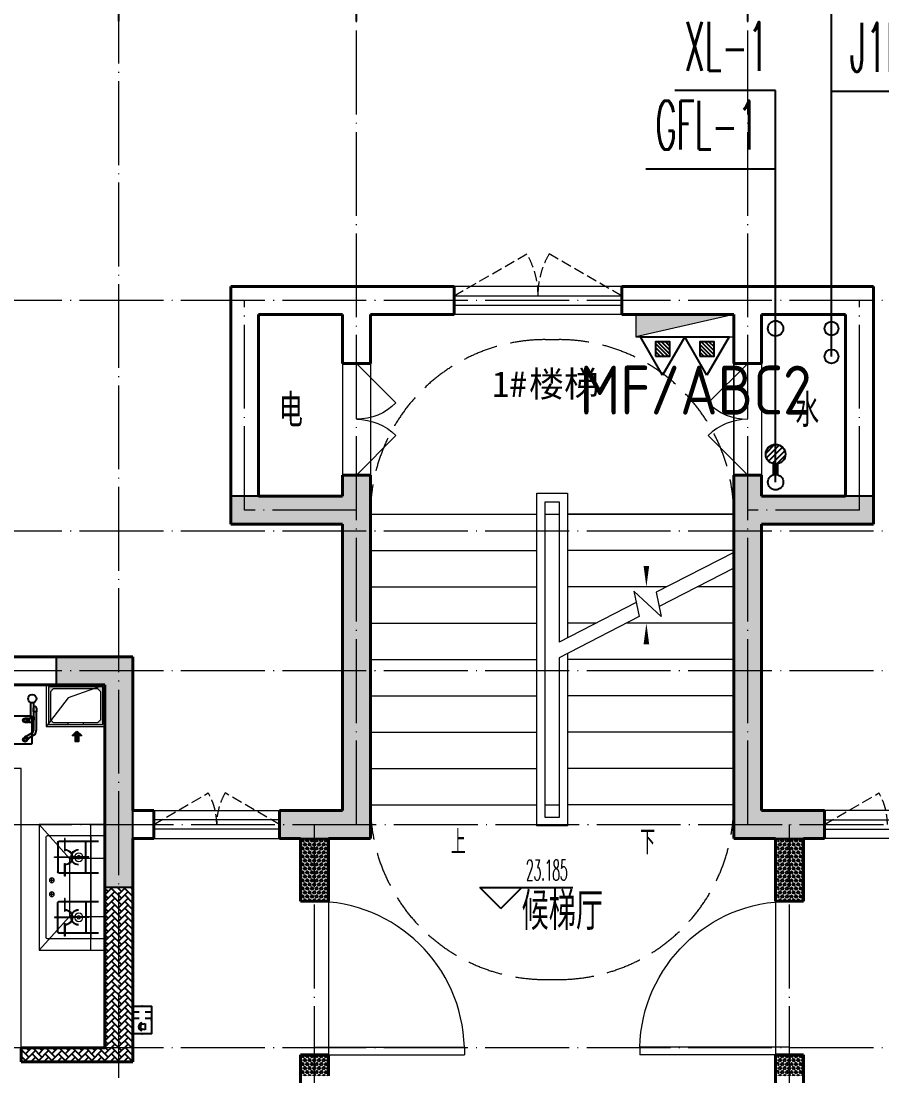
# Model space of a CAD drawing. Extents: x 27938 to 1042331, y -235042 to 1535213.
# Drawn here: x 690817 to 696977, y 370824 to 378374 of the extents above; entities that cross this region are included whole.
import ezdxf
from ezdxf.enums import TextEntityAlignment as Align

# ---------------------------------------------------------------- set-up
doc = ezdxf.new("R2010")
doc.units = 0
doc.header["$LTSCALE"] = 1000
doc.header["$MEASUREMENT"] = 0
doc.linetypes.add('DASH', pattern=[0.35, 0.25, -0.1])
doc.linetypes.add('DOTE', pattern=[2.42, 2, -0.2, 0.02, -0.2])
for name, color, linetype in [('3.5方案汇报，与郭总、侯月琴确定户型_t8$0$2020.03.04 -1安徽标准化洋房户型(UA）_t8_t8$0$看线', 154, 'Continuous'), ('AH-FURNITURE', 1, 'Continuous'), ('AXIS', 3, 'Continuous'), ('COLUMN', 9, 'Continuous'), ('DIM_ELEV', 3, 'Continuous'), ('DIM_SYMB', 3, 'Continuous'), ('DIM_不分区消火栓', 3, 'Continuous'), ('DIM_管井排水', 3, 'Continuous'), ('DIM_给水', 3, 'Continuous'), ('EQUIP-安防', 3, 'Continuous'), ('EQUIP_地漏', 7, 'Continuous'), ('EQUIP_灭火器', 7, 'Continuous'), ('PIPE-管井排水', 210, 'GF'), ('PUB_TEXT', 4, 'Continuous'), ('TEXT_灭火器', 7, 'Continuous'), ('VPIPE-不分区消火栓', 1, 'X'), ('VPIPE-管井排水', 210, 'GF'), ('VPIPE-给水', 3, 'TG_J'), ('VPIPE-给水中', 72, 'J2'), ('保温', 6, 'Continuous'), ('建筑-排气道', 9, 'Continuous')]:
    doc.layers.add(name, color=color, linetype=linetype)
for name, color, linetype, lineweight in [('DOTE', 19, 'DOTE', 9), ('EQUIP_消火栓', 242, 'Continuous', 18), ('LVTRY', 1, 'Continuous', 13), ('PUB_HATCH', 8, 'Continuous', 9), ('STAIR', 2, 'Continuous', 18), ('WALL', 9, 'Continuous', 40), ('WINDOW', 8, 'Continuous', 15), ('平面-空调预留孔', 173, 'Continuous', 15), ('立面-洞口示意', 152, 'Continuous', 13)]:
    doc.layers.add(name, color=color, linetype=linetype, lineweight=lineweight)
doc.styles.add('_TCH_DIM', font='SIMPLEX.shx', dxfattribs={"width": 0.6, "oblique": 10, "bigfont": 'hztxt.shx'})
doc.styles.add('_TCH_DIM_T3', font='SIMPLEX.shx', dxfattribs={"width": 0.494118, "bigfont": 'GBCBIG.shx'})
doc.styles.add('_TEL_DIM', font='SIMPLEX', dxfattribs={"width": 0.8, "height": 3.5, "bigfont": 'HZTXT'})
doc.styles.add('_TWT_SERIAL', font='simplex.shx', dxfattribs={"width": 0.6, "oblique": 10, "height": 3, "bigfont": 'aadri.shx'})
doc.styles.add('DIM_FONT', font='SIMPLEX.shx', dxfattribs={"width": 0.56})
doc.styles.get("Standard").update_dxf_attribs({"font": 'gbenor.shx', "bigfont": 'gbcbig.shx'})
doc.styles.add('TG_LINETYPE', font='SIMPLEX', dxfattribs={"width": 0.8, "height": 3, "bigfont": 'HZTXT'})
doc.styles.add('黑体', font='simhei.ttf')
doc.linetypes.add('GF', pattern='A,3,-0.2,["GF",Standard,S=0.25,R=0,X=-0.1,Y=-0.115],-0.35', length=3.55)
doc.linetypes.add('J2', pattern='A,3,-0.2,["J2",Standard,S=0.25,R=0,X=-0.1,Y=-0.115],-0.35', length=3.55)
doc.linetypes.add('TG_J', pattern='A,2,-0.22,["J",TG_LINETYPE,S=0.1,R=0,X=-0.18,Y=-0.15],0', length=2.22)
doc.linetypes.add('X', pattern='A,3,-0.2,["X",Standard,S=0.25,R=0,X=-0.1,Y=-0.115],-0.25', length=3.45)
doc.dimstyles.new('_TCH_ARCH&&100', dxfattribs={"dimtxt": 297.5, "dimasz": 100, "dimexe": 250, "dimexo": 300, "dimgap": 126.25, "dimtad": 1, "dimdec": 0, "dimzin": 0, "dimdsep": 46, "dimtxsty": '_TCH_DIM_T3', "dimblk": 'ARCHTICK', "dimcen": 0.09, "dimclrt": 4, "dimazin": 2, "dimtfac": 1, "dimtdec": 0, "dimtix": 1, "dimtmove": 2, "dimatfit": 3, "dimfxl": 1, "dimtolj": 1, "dimtzin": 0, "dimarcsym": 0})
pattern_1 = [(45, (0, 0), (0, 47.4157523), [100.584, -33.528]), (135, (23.708, 23.708), (3e-15, 47.4157523), [100.584, -33.528])]
pattern_2 = [(90, (0, 0), (-16.49778, 1e-15), [9.525, -19.05]), (210, (0, 0), (8.24889, -14.2874966), [9.525, -19.05]), (150, (6e-16, 9.525), (-8.24889, -14.2874966), [9.525, -19.05])]

# ---------------------------------------------------------------- blocks, each defined once
blk = doc.blocks.new('A$C60D053AF')
at = {"layer": 'AH-FURNITURE', "color": 0}
for p, q in [((192.5, -71), (327.6, -71)), ((232.5, -90), (128.3, -90)), ((232.5, -110), (128.3, -110)), ((192.5, -91), (327.6, -91)), ((245, -129.5), (245, -122.5)), ((265, -129.5), (265, -122.5)), ((341.7, -96.9), (370, -143.2)), ((355.9, -82.7), (384.2, -129)), ((255, -281), (255, -251)), ((255, -281), (393, -281)), ((393, -281), (393, -251))]:
    blk.add_line(p, q, dxfattribs=at)
for points in [[(170, -68, 1), (170, -94), (192.5, -94), (192.5, -68)], [(234, -251), (414, -251, 0.414214), (424, -241), (424, -111, 0.414214), (414, -101), (234, -101, 0.414214), (224, -111), (224, -241, 0.414214)], [(268, -122.5), (268, -107, 0.414214), (248, -87), (232.5, -87), (232.5, -113), (242, -113), (242, -122.5)], [(242, -152, 1), (268, -152), (268, -129.5), (242, -129.5)], [(383.8, -161.2, 1), (402.2, -142.8), (386.3, -126.9), (367.9, -145.3)]]:
    blk.add_lwpolyline(points, format="xyb", close=True, dxfattribs=at)
for centre, radius in [((100, -100), 30), ((255, -152), 15), ((255, -152), 10), ((393, -152), 15), ((393, -152), 10)]:
    blk.add_circle(centre, radius, dxfattribs=at)
for radius in [40, 20]:
    blk.add_arc((327.6, -111), radius, 45, 90, dxfattribs=at)
blk = doc.blocks.new('*U40')
h = blk.add_hatch(color=0)
h.set_gradient(color1=(0, 0, 255), rotation=180, tint=1)
h.paths.add_polyline_path([(0, 0), (-6.35, -6.35), (-6.35, -2.159), (-15, -2.159), (-15, 2.159), (-6.35, 2.159), (-6.35, 6.35)])
at = {"color": 0, "linetype": 'Continuous'}
blk.add_lwpolyline([(0, 0), (-6.35, -6.35), (-6.35, -2.159), (-15, -2.159), (-15, 2.159), (-6.35, 2.159), (-6.35, 6.35)], close=True, dxfattribs=at)
blk = doc.blocks.new('sgrsefv')
at = {"layer": 'PUB_HATCH'}
blk.add_hatch(color=0, dxfattribs=at).paths.add_polyline_path([(1112933.3, 840916.3), (1112933.3, 840646.3), (1113073.3, 840646.3), (1113073.3, 840661.3), (1112968.3, 840661.3), (1112948.3, 840681.3), (1112948.3, 840881.3), (1112968.3, 840901.3), (1113288.3, 840901.3), (1113308.3, 840881.3), (1113308.3, 840681.3), (1113288.3, 840661.3), (1113183.3, 840661.3), (1113183.3, 840646.3), (1113323.3, 840646.3), (1113323.3, 840916.3)])
at = {"layer": 'LVTRY', "color": 0}
for p, q in [((1113073.3, 840661.3), (1113073.3, 840646.3)), ((1113183.3, 840661.3), (1113183.3, 840646.3))]:
    blk.add_line(p, q, dxfattribs=at)
for points in [[(1112918.3, 840931.3), (1113338.3, 840931.3), (1113338.3, 840631.3), (1112918.3, 840631.3)], [(1112933.3, 840916.3), (1113323.3, 840916.3), (1113323.3, 840646.3), (1112933.3, 840646.3)], [(1113288.3, 840661.3), (1112968.3, 840661.3), (1112948.3, 840681.3), (1112948.3, 840881.3), (1112968.3, 840901.3), (1113288.3, 840901.3), (1113308.3, 840881.3), (1113308.3, 840681.3), (1113288.3, 840661.3)]]:
    blk.add_lwpolyline(points, close=True, dxfattribs=at)
at = {"layer": '立面-洞口示意', "color": 0}
blk.add_lwpolyline([(1112918.3, 840931.3), (1113181.8, 840837.4), (1113338.3, 840631.3)], dxfattribs=at)
at = {"layer": '建筑-排气道', "color": 8, "xscale": -5, "yscale": 5, "zscale": 5, "rotation": 270}
blk.add_blockref('*U40', (1113118.4, 840599), dxfattribs=at)
blk = doc.blocks.new('rtyg7uyhg')
at = {"layer": 'LVTRY', "color": 0}
for p, q in [((193590.3, 45458.1), (193590.3, 45069.5)), ((194234.6, 45488.8), (193621, 45488.8)), ((194265.3, 45069.5), (194265.3, 45458.1)), ((193682.3, 45407), (193887.8, 45407)), ((193896.4, 45429.9), (193857.6, 45326.3)), ((193875.3, 45316), (193945.6, 45401.5)), ((193925.8, 45440.4), (193940.1, 45432.2)), ((194111.9, 45407), (194173.3, 45407)), ((193621, 45130.8), (193621, 45345.6)), ((193857.6, 45326.3), (193875.3, 45316)), ((194009.6, 45345.6), (194009.6, 45130.8)), ((194050.5, 45130.8), (194050.5, 45345.6)), ((194234.6, 45345.6), (194234.6, 45130.8)), ((193621, 45038.8), (194234.6, 45038.8)), ((193948.3, 45069.5), (193682.3, 45069.5)), ((194173.3, 45069.5), (194111.9, 45069.5))]:
    blk.add_line(p, q, dxfattribs=at)
for centre, radius in [((193866.4, 45437.7), 20.5), ((193989.2, 45437.7), 20.5), ((194071, 45437.7), 20.5), ((193815.3, 45238.2), 25.6), ((194137.5, 45238.2), 25.6)]:
    blk.add_circle(centre, radius, dxfattribs=at)
for centre, radius, start, end in [((193621, 45458.1), 30.7, 89.99999, 179.99999), ((194234.6, 45458.1), 30.7, 359.99999, 89.99999), ((193682.3, 45345.6), 61.4, 89.99999, 179.99999), ((193915.6, 45422.7), 20.5, 59.99999, 159.46231), ((193929.8, 45414.5), 20.5, 320.53767, 59.99999), ((193948.3, 45345.6), 61.4, 359.99999, 89.99999), ((194111.9, 45345.6), 61.4, 89.99999, 179.99999), ((194173.3, 45345.6), 61.4, 359.99999, 89.99999), ((193682.3, 45130.8), 61.4, 179.99999, 269.99999), ((193948.3, 45130.8), 61.4, 269.99999, 359.99999), ((194111.9, 45130.8), 61.4, 179.99999, 269.99999), ((194173.3, 45130.8), 61.4, 269.99999, 359.99999), ((193621, 45069.5), 30.7, 179.99999, 269.99999), ((194234.6, 45069.5), 30.7, 269.99999, 359.99999)]:
    blk.add_arc(centre, radius, start, end, dxfattribs=at)
at = {"layer": 'LVTRY', "color": 0, "style": 'DIM_FONT', "width": 0.8, "flags": 9}
for tag in ['YSIZE', 'XSIZE']:
    blk.add_attdef(tag, (193927.8, 45487.8), '', height=0.5, rotation=89.99999, dxfattribs=at)
blk = doc.blocks.new('A-Kitchen-7')
at = {"layer": 'LVTRY', "color": 0}
for p, q in [((-518.7, 779.7), (-7.2, 834.3)), ((-515, 756), (-518.7, 779.7)), ((-3.6, 810.6), (-515, 756)), ((515, 756), (-515, 756)), ((-515, 756), (-515, 40)), ((-485.6, 760.5), (-484.9, 756)), ((-29.1, 767), (-112.1, 756)), ((-29.1, 767), (-35.2, 806.4)), ((-7.2, 834.3), (-3.6, 810.6)), ((515, 780), (0, 780)), ((0, 756), (0, 780)), ((515, 756), (515, 780)), ((515, 40), (515, 756)), ((-515, 40), (515, 40))]:
    blk.add_line(p, q, dxfattribs=at)
blk.add_lwpolyline([(-468.9, 40), (-468.9, 0), (468.9, 0), (468.9, 40)], close=True, dxfattribs=at)
blk = doc.blocks.new('FRSDFDGDGDRGDR')
at = {"layer": '平面-空调预留孔', "color": 0}
for p, q in [((699612.3, 775044), (699612.3, 775441.2)), ((699618.9, 775447.8), (699746.3, 775447.8)), ((699746.3, 775447.8), (699746.3, 775355.4)), ((699719.9, 775342.2), (699719.9, 775143)), ((699726.5, 775348.8), (699739.7, 775348.8)), ((699726.5, 775136.4), (699739.7, 775136.4)), ((699746.3, 775129.8), (699746.3, 775037.4)), ((699746.3, 775037.4), (699618.9, 775037.4))]:
    blk.add_line(p, q, dxfattribs=at)
blk.add_lwpolyline([(699766.1, 775166.7), (699792.5, 775153.5), (699792.5, 775057.2), (699766.1, 775044), (699766.1, 775017.6), (699618.9, 775017.6, -0.414214), (699592.5, 775044), (699592.5, 775441.2, -0.414214), (699618.9, 775467.6), (699766.1, 775467.6), (699766.1, 775441.2), (699792.5, 775428), (699792.5, 775331.6), (699766.1, 775318.4)], format="xyb", close=True, dxfattribs=at)
for centre, radius in [((699739.7, 775331.6), 10.6), ((699739.7, 775243.2), 15.8), ((699739.7, 775153.5), 10.6)]:
    blk.add_circle(centre, radius, dxfattribs=at)
for centre, start, end in [((699618.9, 775441.2), 90, 180), ((699726.5, 775342.2), 90, 180), ((699739.7, 775355.4), 270, 360), ((699726.5, 775143), 180, 270), ((699739.7, 775129.8), 0, 90), ((699618.9, 775044), 180, 270)]:
    blk.add_arc(centre, 6.6, start, end, dxfattribs=at)
blk = doc.blocks.new('vcxvcdfvdxv')
at = {"layer": 'LVTRY', "color": 0}
for p, q in [((582293.7, 370358.3), (582763.9, 370358.3)), ((582393.7, 369458.3), (582393.7, 370358.3)), ((582547.9, 370115.4), (582763.9, 370358.3)), ((582763.9, 370358.3), (582763.9, 369458.3)), ((582703.7, 370278.3), (582303.7, 370278.3)), ((582393.7, 370268.3), (582393.7, 369548.3)), ((582578.9, 370168.3), (582578.9, 370258.3)), ((582578.9, 370258.3), (582583.4, 370258.3)), ((582583.4, 370258.3), (582583.4, 370168.3)), ((582713.7, 369548.3), (582713.7, 370268.3)), ((582338.7, 370238.3), (582623.7, 370238.3)), ((582338.7, 370233.3), (582623.7, 370233.3)), ((582428.7, 370018.3), (582428.7, 370228.3)), ((582433.7, 370018.3), (582433.7, 370228.3)), ((582628.7, 370228.3), (582628.7, 370018.3)), ((582633.7, 370228.3), (582633.7, 370018.3)), ((582293.7, 370115.4), (582547.9, 370115.4)), ((582393.7, 369700.3), (582393.7, 370115.4)), ((582408.7, 370125.6), (582536.2, 370125.6)), ((582408.7, 370121.1), (582408.7, 370125.6)), ((582536.2, 370121.1), (582408.7, 370121.1)), ((582653.7, 370125.6), (582526.2, 370125.6)), ((582526.2, 370125.6), (582526.2, 370121.1)), ((582526.2, 370121.1), (582653.7, 370121.1)), ((582536.2, 370125.6), (582536.2, 370121.1)), ((582547.9, 370115.4), (582547.9, 369700.3)), ((582583.4, 370168.3), (582578.9, 370168.3)), ((582653.7, 370121.1), (582653.7, 370125.6)), ((582583.4, 370078.3), (582578.9, 370078.3)), ((582578.9, 370078.3), (582578.9, 369988.3)), ((582583.4, 369988.3), (582583.4, 370078.3)), ((582623.7, 370013.3), (582338.7, 370013.3)), ((582623.7, 370008.3), (582338.7, 370008.3)), ((582578.9, 369988.3), (582583.4, 369988.3)), ((582693.1, 369958.3), (582654.3, 369958.3)), ((582673.7, 369938.9), (582673.7, 369977.7)), ((582673.7, 369838.9), (582673.7, 369877.7)), ((582623.7, 369808.3), (582338.7, 369808.3)), ((582623.7, 369803.3), (582338.7, 369803.3)), ((582428.7, 369798.3), (582428.7, 369588.3)), ((582433.7, 369798.3), (582433.7, 369588.3)), ((582578.9, 369738.3), (582578.9, 369828.3)), ((582578.9, 369828.3), (582583.4, 369828.3)), ((582583.4, 369828.3), (582583.4, 369738.3)), ((582628.7, 369588.3), (582628.7, 369798.3)), ((582633.7, 369588.3), (582633.7, 369798.3)), ((582693.1, 369858.3), (582654.3, 369858.3)), ((582583.4, 369738.3), (582578.9, 369738.3)), ((582547.9, 369700.3), (582293.7, 369700.3)), ((582536.2, 369695.6), (582408.7, 369695.6)), ((582408.7, 369695.6), (582408.7, 369691.1)), ((582408.7, 369691.1), (582536.2, 369691.1)), ((582526.2, 369691.1), (582526.2, 369695.6)), ((582526.2, 369695.6), (582653.7, 369695.6)), ((582653.7, 369691.1), (582526.2, 369691.1)), ((582536.2, 369691.1), (582536.2, 369695.6)), ((582763.9, 369458.3), (582547.9, 369700.3)), ((582583.4, 369648.3), (582578.9, 369648.3)), ((582578.9, 369648.3), (582578.9, 369558.3)), ((582583.4, 369558.3), (582583.4, 369648.3)), ((582653.7, 369695.6), (582653.7, 369691.1)), ((582338.7, 369583.3), (582623.7, 369583.3)), ((582338.7, 369578.3), (582623.7, 369578.3)), ((582303.7, 369538.3), (582703.7, 369538.3)), ((582578.9, 369558.3), (582583.4, 369558.3)), ((582763.9, 369458.3), (582293.7, 369458.3))]:
    blk.add_line(p, q, dxfattribs=at)
blk.add_lwpolyline([(582893.7, 368758.3), (582893.7, 370758.3), (583993.7, 370758.3), (583993.7, 369632.3)], dxfattribs=at)
for centre, radius in [((582481.2, 370123.3), 29.7), ((582481.2, 370123.3), 11.7), ((582673.7, 369958.3), 17), ((582673.7, 369858.3), 17), ((582481.2, 369693.3), 29.7), ((582481.2, 369693.3), 11.7)]:
    blk.add_circle(centre, radius, dxfattribs=at)
for centre, radius, start, end in [((582403.7, 370268.3), 10, 90, 180), ((582703.7, 370268.3), 10, 0, 90), ((582438.7, 370228.3), 10, 90, 180), ((582438.7, 370228.3), 5, 90, 180), ((582481.2, 370123.3), 56.7, 2.27424, 87.72576), ((582581.2, 370123.3), 56.7, 92.27424, 177.72576), ((582623.7, 370228.3), 10, 0, 90), ((582623.7, 370228.3), 5, 0, 90), ((582481.2, 370123.3), 52.2, 2.47041, 87.52959), ((582481.2, 370123.3), 56.7, 272.27424, 357.72576), ((582481.2, 370123.3), 52.2, 272.47041, 357.52959), ((582581.2, 370123.3), 56.7, 182.27424, 267.72576), ((582581.2, 370123.3), 52.2, 92.47041, 177.52959), ((582581.2, 370123.3), 52.2, 182.47041, 267.52959), ((582438.7, 370018.3), 10, 180, 270), ((582438.7, 370018.3), 5, 180, 270), ((582623.7, 370018.3), 5, 270, 0), ((582623.7, 370018.3), 10, 270, 0), ((582438.7, 369798.3), 10, 90, 180), ((582438.7, 369798.3), 5, 90, 180), ((582623.7, 369798.3), 10, 0, 90), ((582623.7, 369798.3), 5, 0, 90), ((582481.2, 369693.3), 56.7, 2.27424, 87.72576), ((582481.2, 369693.3), 52.2, 2.47041, 87.52959), ((582581.2, 369693.3), 56.7, 92.27424, 177.72576), ((582581.2, 369693.3), 52.2, 92.47041, 177.52959), ((582481.2, 369693.3), 56.7, 272.27424, 357.72576), ((582481.2, 369693.3), 52.2, 272.47041, 357.52959), ((582581.2, 369693.3), 56.7, 182.27424, 267.72576), ((582581.2, 369693.3), 52.2, 182.47041, 267.52959), ((582438.7, 369588.3), 10, 180, 270), ((582438.7, 369588.3), 5, 180, 270), ((582623.7, 369588.3), 5, 270, 0), ((582623.7, 369588.3), 10, 270, 0), ((582403.7, 369548.3), 10, 180, 270), ((582703.7, 369548.3), 10, 270, 0)]:
    blk.add_arc(centre, radius, start, end, dxfattribs=at)
at = {"color": 8}
for name, p in [('sgrsefv', (-530624.6, -469573)), ('rtyg7uyhg', (389578.4, 325769.5))]:
    blk.add_blockref(name, p, dxfattribs=at)
at = {"color": 8, "rotation": 90}
blk.add_blockref('FRSDFDGDGDRGDR', (1359511.2, -328434.2), dxfattribs=at)
at = {"color": 8, "xscale": -1, "rotation": 90}
blk.add_blockref('A$C60D053AF', (582713.7, 371358.3), dxfattribs=at)
at = {"layer": 'LVTRY', "color": 8, "extrusion": (0, 0, -1), "xscale": -0.7999999999883585, "yscale": 0.7999999999883585, "zscale": -0.7999999999883585, "rotation": 270}
blk.add_blockref('A-Kitchen-7', (-584593.7, 369220.3), dxfattribs=at)
blk = doc.blocks.new('GFDGDGRDGRDG')
at = {"layer": 'DOTE', "linetype": 'DOTE', "ltscale": 0.3}
for p, q in [((584693.7, 360558.3), (584693.7, 376108.3)), ((586393.7, 370358.3), (586393.7, 376108.3)), ((589193.7, 370358.3), (589193.7, 376108.3)), ((626393.7, 374108.3), (573593.7, 374108.3)), ((585593.7, 372608.3), (585593.7, 374108.3)), ((589993.7, 372608.3), (589993.7, 374108.3)), ((586393.7, 372608.3), (585593.7, 372608.3)), ((589993.7, 372608.3), (589193.7, 372608.3)), ((626393.7, 372458.3), (573593.7, 372458.3)), ((626393.7, 371458.3), (573593.7, 371458.3)), ((573593.7, 370358.3), (626393.7, 370358.3)), ((586093.7, 368458.3), (586093.7, 370358.3)), ((589493.7, 368458.3), (589493.7, 370358.3)), ((626393.7, 368758.3), (573593.7, 368758.3))]:
    blk.add_line(p, q, dxfattribs=at)
blk = doc.blocks.new('VDVDVDCZSCCS')
at = {"layer": '保温', "linetype": 'Continuous', "ltscale": 10}
h = blk.add_hatch(dxfattribs=at)
h.set_pattern_fill('HEX', color=251, scale=10, angle=90, style=0)
h.set_pattern_definition(pattern_2)
h.paths.add_polyline_path([(546716.7, 372073.7), (546916.7, 372073.7), (546916.6, 372523.7), (546716.6, 372523.7)])
h = blk.add_hatch(dxfattribs=at)
h.set_pattern_fill('HEX', color=251, scale=10, angle=90, style=0)
h.set_pattern_definition(pattern_2)
h.paths.add_polyline_path([(550316.4, 372073.8), (550116.4, 372073.8), (550116.5, 372523.8), (550316.5, 372523.8)])
at = {"layer": '保温', "linetype": 'ByBlock', "ltscale": 10}
h = blk.add_hatch(dxfattribs=at)
h.set_pattern_fill('AR-HBONE', color=251, scale=55)
h.set_pattern_definition(pattern_1)
h.paths.add_polyline_path([(545316.6, 372173.7), (545316.7, 370923.7), (545516.7, 370923.7), (545516.6, 372173.7)])
h = blk.add_hatch(dxfattribs=at)
h.set_pattern_fill('AR-HBONE', color=251, scale=55)
h.set_pattern_definition(pattern_1)
h.paths.add_polyline_path([(545316.7, 370923.7), (545316.7, 371023.7), (544716.7, 371023.7), (544716.7, 370923.7)])
at = {"layer": '保温', "linetype": 'Continuous', "ltscale": 10}
h = blk.add_hatch(dxfattribs=at)
h.set_pattern_fill('HEX', color=251, scale=10, angle=90, style=0)
h.set_pattern_definition(pattern_2)
h.paths.add_polyline_path([(546716.7, 370823.7), (546916.7, 370823.7), (546916.6, 370973.7), (546716.6, 370973.7)])
h = blk.add_hatch(dxfattribs=at)
h.set_pattern_fill('HEX', color=251, scale=10, angle=90, style=0)
h.set_pattern_definition(pattern_2)
h.paths.add_polyline_path([(550316.4, 370823.8), (550116.4, 370823.8), (550116.5, 370973.8), (550316.5, 370973.8)])
blk = doc.blocks.new('HFHFHFHFTF')
at = {"layer": 'PUB_HATCH'}
for points in [[(547216.6, 372523.7), (547216.6, 375123.7), (547016.6, 375123.7), (547016.6, 374973.7), (546217, 374973.7), (546217, 374773.7), (547016.6, 374773.7), (547016.6, 372723.7), (546566.6, 372723.7), (546566.6, 372523.7)], [(549816.6, 372523.7), (550466.6, 372523.7), (550466.6, 372723.7), (550016.6, 372723.7), (550016.6, 374773.7), (550816.1, 374773.7), (550816.1, 374973.7), (550016.6, 374973.7), (550016.6, 375123.7), (549816.6, 375123.7)], [(544966.6, 373623.7), (545316.6, 373623.7), (545316.6, 372173.7), (545516.6, 372173.7), (545516.6, 373823.7), (544966.6, 373823.7)]]:
    blk.add_hatch(color=256, dxfattribs=at).paths.add_polyline_path(points)
at = {"layer": 'COLUMN', "color": 8}
for p, q in [((547216.6, 375123.7), (547016.6, 375123.7)), ((547016.6, 375123.7), (547016.6, 374973.7)), ((547216.6, 372523.7), (547216.6, 375123.7)), ((550016.6, 375123.7), (549816.6, 375123.7)), ((549816.6, 375123.7), (549816.6, 372523.7)), ((550016.6, 374973.7), (550016.6, 375123.7)), ((547016.6, 374973.7), (546217, 374973.7)), ((546217, 374973.7), (546217, 374773.7)), ((550816.1, 374973.7), (550016.6, 374973.7)), ((550816.1, 374773.7), (550816.1, 374973.7)), ((546217, 374773.7), (547016.6, 374773.7)), ((547016.6, 374773.7), (547016.6, 372723.7)), ((550016.6, 372723.7), (550016.6, 374773.7)), ((550016.6, 374773.7), (550816.1, 374773.7)), ((545516.6, 373823.7), (544966.6, 373823.7)), ((544966.6, 373823.7), (544966.6, 373623.7)), ((545516.6, 372173.7), (545516.6, 373823.7)), ((544966.6, 373623.7), (545316.6, 373623.7)), ((545316.6, 373623.7), (545316.6, 372173.7)), ((547016.6, 372723.7), (546566.6, 372723.7)), ((546566.6, 372723.7), (546566.6, 372523.7)), ((550466.6, 372723.7), (550016.6, 372723.7)), ((550466.6, 372523.7), (550466.6, 372723.7)), ((546566.6, 372523.7), (547216.6, 372523.7)), ((549816.6, 372523.7), (550466.6, 372523.7)), ((545316.6, 372173.7), (545516.6, 372173.7))]:
    blk.add_line(p, q, dxfattribs=at)
blk = doc.blocks.new('$equip$00002628')
at = {"color": 0, "linetype": 'Continuous'}
for p, q in [((-0.625, 0.415), (0.625, 0.415)), ((-0.625, -0.415), (-0.625, 0.415)), ((-0.472, 0.01), (-0.409, 0.01)), ((-0.446, -0.138), (-0.395, 0.058)), ((-0.395, 0.058), (-0.395, 0.058)), ((-0.395, 0.058), (-0.206, 0.058)), ((-0.206, 0.058), (-0.155, -0.138)), ((-0.191, 0.01), (-0.129, 0.01)), ((0.071, 0.129), (0.071, 0.415)), ((0.35, 0.129), (0.35, 0.415)), ((0.625, 0.415), (0.625, -0.415)), ((0.625, -0.415), (-0.625, -0.415)), ((-0.155, -0.138), (-0.446, -0.138)), ((0.071, -0.415), (0.071, -0.129)), ((0.35, -0.415), (0.35, -0.129))]:
    blk.add_line(p, q, dxfattribs=at)
at = {"color": 0, "const_width": 0.05}
blk.add_lwpolyline([(-0.625, 0.415), (0.625, 0.415), (0.625, -0.415), (-0.625, -0.415), (-0.625, 0.415), (0.625, 0.415)], dxfattribs=at)
at = {"color": 0, "linetype": 'Continuous'}
blk.add_arc((-0.3, -0.011), 0.173, 6.9897, 173.0103, dxfattribs=at)
at = {"color": 0}
for p in [(-0.625, 0), (0, 0.415), (0, -0.415), (0.625, 0)]:
    blk.add_point(p, dxfattribs=at)
at = {"color": 0, "style": '_TEL_DIM', "flags": 1}
blk.add_attdef('A', text='', height=0.000025, dxfattribs=at).set_placement((0, 0), align=Align.MIDDLE_CENTER)
blk = doc.blocks.new('HGFHGGGDFGRD')
at = {"layer": 'EQUIP-安防', "color": 8, "xscale": 160, "yscale": 160, "zscale": 160, "rotation": 90}
blk.add_blockref('$equip$00002628', (691683, 371223.7), dxfattribs=at)
blk = doc.blocks.new('_ArchTick')
at = {"color": 0, "linetype": 'ByBlock', "const_width": 0.4}
blk.add_lwpolyline([(-0.5, -0.5), (0.5, 0.5)], dxfattribs=at)
blk = doc.blocks.new('*D958')
at = {"layer": 'AXIS', "color": 0, "lineweight": -2}
for p, q in [((689116.6, 378673.7), (689116.6, 381123.7)), ((691516.6, 378673.7), (691516.6, 381123.7)), ((689116.6, 380873.7), (691516.6, 380873.7))]:
    blk.add_line(p, q, dxfattribs=at)
at = {"layer": 'Defpoints', "color": 0}
for p in [(691516.6, 380873.7), (689116.6, 378373.7), (691516.6, 378373.7)]:
    blk.add_point(p, dxfattribs=at)
at = {"layer": 'AXIS', "color": 0, "lineweight": -2, "xscale": 100, "yscale": 100, "zscale": 100, "rotation": 180}
blk.add_blockref('_ArchTick', (689116.6, 380873.7), dxfattribs=at)
at = {"layer": 'AXIS', "color": 0, "lineweight": -2, "xscale": 100, "yscale": 100, "zscale": 100}
blk.add_blockref('_ArchTick', (691516.6, 380873.7), dxfattribs=at)
at = {"layer": 'AXIS', "color": 4, "insert": (690316.6, 381148.7), "char_height": 297.5, "attachment_point": 5, "style": '_TCH_DIM_T3'}
blk.add_mtext('\\A1;2400', dxfattribs=at)
blk = doc.blocks.new('*D959')
at = {"layer": 'AXIS', "color": 0, "lineweight": -2}
for p, q in [((691516.6, 378673.7), (691516.6, 381123.7)), ((693216.6, 378673.7), (693216.6, 381123.7)), ((691516.6, 380873.7), (693216.6, 380873.7))]:
    blk.add_line(p, q, dxfattribs=at)
at = {"layer": 'Defpoints', "color": 0}
for p in [(693216.6, 380873.7), (691516.6, 378373.7), (693216.6, 378373.7)]:
    blk.add_point(p, dxfattribs=at)
at = {"layer": 'AXIS', "color": 0, "lineweight": -2, "xscale": 100, "yscale": 100, "zscale": 100, "rotation": 180}
blk.add_blockref('_ArchTick', (691516.6, 380873.7), dxfattribs=at)
at = {"layer": 'AXIS', "color": 0, "lineweight": -2, "xscale": 100, "yscale": 100, "zscale": 100}
blk.add_blockref('_ArchTick', (693216.6, 380873.7), dxfattribs=at)
at = {"layer": 'AXIS', "color": 4, "insert": (692366.6, 381148.7), "char_height": 297.5, "attachment_point": 5, "style": '_TCH_DIM_T3'}
blk.add_mtext('\\A1;1700', dxfattribs=at)
blk = doc.blocks.new('*D960')
at = {"layer": 'AXIS', "color": 0, "lineweight": -2}
for p, q in [((693216.6, 378673.7), (693216.6, 381123.7)), ((696016.6, 378673.7), (696016.6, 381123.7)), ((693216.6, 380873.7), (696016.6, 380873.7))]:
    blk.add_line(p, q, dxfattribs=at)
at = {"layer": 'Defpoints', "color": 0}
for p in [(696016.6, 380873.7), (693216.6, 378373.7), (696016.6, 378373.7)]:
    blk.add_point(p, dxfattribs=at)
at = {"layer": 'AXIS', "color": 0, "lineweight": -2, "xscale": 100, "yscale": 100, "zscale": 100, "rotation": 180}
blk.add_blockref('_ArchTick', (693216.6, 380873.7), dxfattribs=at)
at = {"layer": 'AXIS', "color": 0, "lineweight": -2, "xscale": 100, "yscale": 100, "zscale": 100}
blk.add_blockref('_ArchTick', (696016.6, 380873.7), dxfattribs=at)
at = {"layer": 'AXIS', "color": 4, "insert": (694616.6, 381148.7), "char_height": 297.5, "attachment_point": 5, "style": '_TCH_DIM_T3'}
blk.add_mtext('\\A1;2800', dxfattribs=at)
blk = doc.blocks.new('*D961')
at = {"layer": 'AXIS', "color": 0, "lineweight": -2}
for p, q in [((696016.6, 378673.7), (696016.6, 381123.7)), ((697716.6, 378673.7), (697716.6, 381123.7)), ((696016.6, 380873.7), (697716.6, 380873.7))]:
    blk.add_line(p, q, dxfattribs=at)
at = {"layer": 'Defpoints', "color": 0}
for p in [(697716.6, 380873.7), (696016.6, 378373.7), (697716.6, 378373.7)]:
    blk.add_point(p, dxfattribs=at)
at = {"layer": 'AXIS', "color": 0, "lineweight": -2, "xscale": 100, "yscale": 100, "zscale": 100, "rotation": 180}
blk.add_blockref('_ArchTick', (696016.6, 380873.7), dxfattribs=at)
at = {"layer": 'AXIS', "color": 0, "lineweight": -2, "xscale": 100, "yscale": 100, "zscale": 100}
blk.add_blockref('_ArchTick', (697716.6, 380873.7), dxfattribs=at)
at = {"layer": 'AXIS', "color": 4, "insert": (696866.6, 381148.7), "char_height": 297.5, "attachment_point": 5, "style": '_TCH_DIM_T3'}
blk.add_mtext('\\A1;1700', dxfattribs=at)
blk = doc.blocks.new('*D966')
at = {"layer": 'AXIS', "color": 0, "lineweight": -2}
for p, q in [((682316.6, 378673.7), (682316.6, 381923.7)), ((731316.6, 378673.7), (731316.6, 381923.7)), ((682316.6, 381673.7), (731316.6, 381673.7))]:
    blk.add_line(p, q, dxfattribs=at)
at = {"layer": 'Defpoints', "color": 0}
for p in [(731316.6, 381673.7), (682316.6, 378373.7), (731316.6, 378373.7)]:
    blk.add_point(p, dxfattribs=at)
at = {"layer": 'AXIS', "color": 0, "lineweight": -2, "xscale": 100, "yscale": 100, "zscale": 100, "rotation": 180}
blk.add_blockref('_ArchTick', (682316.6, 381673.7), dxfattribs=at)
at = {"layer": 'AXIS', "color": 0, "lineweight": -2, "xscale": 100, "yscale": 100, "zscale": 100}
blk.add_blockref('_ArchTick', (731316.6, 381673.7), dxfattribs=at)
at = {"layer": 'AXIS', "color": 4, "insert": (706816.6, 381948.7), "char_height": 297.5, "attachment_point": 5, "style": '_TCH_DIM_T3'}
blk.add_mtext('\\A1;49000', dxfattribs=at)
blk = doc.blocks.new('$DorLib2D$00000001')
for p, q in [((0.45, 0.975), (0.5, 0.975)), ((0.45, 0), (0.45, 0.975)), ((0.5, 0), (0.5, 0.975)), ((0.5, 0), (0.45, 0))]:
    blk.add_line(p, q)
at = {"lineweight": 13}
blk.add_arc((0.475, 0), 0.975, 91.46928, 180, dxfattribs=at)
blk = doc.blocks.new('$WINLIB2D$00000001')
at = {"color": 0}
for points in [[(-0.5, 0.5), (-0.5, -0.5)], [(-0.5, 0.5), (0.5, 0.5)], [(0.5, -0.5), (0.5, 0.5)], [(0.5, 0.1667), (-0.5, 0.1667)], [(0.5, -0.1667), (-0.5, -0.1667)], [(-0.5, -0.5), (0.5, -0.5)]]:
    blk.add_lwpolyline(points, dxfattribs=at)
blk = doc.blocks.new('$DorLib2D$00000116')
at = {"color": 0}
for p, q in [((-0.5, 0), (-0.1464, 0.3536)), ((0.5, 0), (0.1464, 0.3536))]:
    blk.add_line(p, q, dxfattribs=at)
for centre, start, end in [((-0.5, 0), 0, 45), ((0.5, 0), 135, 180)]:
    blk.add_arc(centre, 0.5, start, end, dxfattribs=at)
blk = doc.blocks.new('$TwtSys$00000141')
for p, q in [((-141, 12), (-15, 138)), ((-141, 12), (-15, 138)), ((-131, -53), (53, 131)), ((-131, -53), (53, 131)), ((-100, -100), (100, 100)), ((-100, -100), (100, 100)), ((-49, -131), (131, 49)), ((-49, -131), (131, 49)), ((17, -138), (138, -17)), ((17, -138), (138, -17))]:
    blk.add_line(p, q)
blk.add_circle((0, 0), 141)
blk.add_circle((0, 0), 141)
blk = doc.blocks.new('$TwtSys$00000434')
at = {"color": 7}
for p, q in [((-0.5, 0.5), (-0.5, -0.5)), ((-0.5, -0.5), (0.5, 0.5)), ((0.5, 0.5), (-0.5, 0.5)), ((0.5, -0.5), (0.5, 0.5)), ((-0.5, -0.5), (0.5, -0.5))]:
    blk.add_line(p, q, dxfattribs=at)
blk.add_solid([(0.5, -0.5), (0.5, 0.5), (-0.5, -0.5)], dxfattribs=at)
blk = doc.blocks.new('$TwtSys$00000546')
h = blk.add_hatch()
h.set_pattern_fill('ANSI31', color=1, scale=200, style=0)
h.set_pattern_definition([(45, (-38543.802, -6670.83), (-17.67767, 17.67767), [])])
h.paths.add_polyline_path([(-64.9, 173.7), (64.9, 173.7), (64.9, 43.9), (-64.9, 43.9)])
at = {"color": 1}
for points in [[(0, 343.6), (-198.4, 0), (198.4, 0)], [(-64.9, 173.7), (64.9, 173.7), (64.9, 43.9), (-64.9, 43.9)]]:
    blk.add_lwpolyline(points, close=True, dxfattribs=at)

msp = doc.modelspace()

# ---------------------------------------------------------------- linework, layer by layer
at = {"layer": 'AXIS'}
for p, q in [((691516.6, 378373.7), (691516.6, 382373.7)), ((693216.6, 378373.7), (693216.6, 382373.7)), ((696016.6, 378373.7), (696016.6, 382373.7))]:
    msp.add_line(p, q, dxfattribs=at)
at = {"layer": 'DIM_ELEV', "color": 8}
for p, q in [((694250.7, 372022.5), (694100.7, 372172.5)), ((694100.7, 372172.5), (694765.6, 372172.5)), ((694250.7, 372022.5), (694400.7, 372172.5))]:
    msp.add_line(p, q, dxfattribs=at)
at = {"layer": 'DIM_SYMB', "color": 8}
for points in [[(693941.6, 372633.7, 0, 0, 0), (693941.6, 375558.7, 0, 0, 0), (695291.6, 375558.7, 0, 0, 0), (695291.6, 374323.7, 0, 40, 0), (695291.6, 374473.7, 0, 0, 0)], [(695291.6, 372633.7, 0, 0, 0), (695291.6, 374063.7, 0, 40, 0), (695291.6, 373913.7, 0, 0, 0)]]:
    msp.add_lwpolyline(points, format="xyseb", dxfattribs=at)
at = {"layer": 'DIM_不分区消火栓'}
for p, q in [((696216.6, 377878), (695495.1, 377878)), ((696216.6, 376173.7), (696216.6, 377878))]:
    msp.add_line(p, q, dxfattribs=at)
at = {"layer": 'DIM_管井排水'}
for p, q in [((696216.6, 377314.1), (695286.5, 377314.1)), ((696216.7, 375073.7), (696216.6, 377314.1))]:
    msp.add_line(p, q, dxfattribs=at)
at = {"layer": 'DIM_给水'}
for p, q in [((696616.6, 376173.7), (696616.6, 378432.7)), ((696616.6, 375973.7), (696616.6, 377871.5)), ((696616.6, 377871.5), (697506.1, 377871.5))]:
    msp.add_line(p, q, dxfattribs=at)
at = {"layer": 'PIPE-管井排水', "const_width": 45}
msp.add_lwpolyline([(696216.6, 375203.2), (696216.6, 375128.7)], dxfattribs=at)
at = {"layer": 'STAIR', "color": 8}
for p, q in [((695916.6, 376273.7), (693316.6, 376273.7)), ((693316.6, 376273.7), (693316.6, 374843.7)), ((695916.6, 374843.7), (695916.6, 376273.7)), ((694506.6, 372613.7), (694506.6, 374993.7)), ((694506.6, 374993.7), (694726.6, 374993.7)), ((694566.6, 372673.7), (694566.6, 374933.7)), ((694566.6, 374933.7), (694666.6, 374933.7)), ((694666.6, 374933.7), (694666.6, 373929.2)), ((694726.6, 374993.7), (694726.6, 373960)), ((693316.6, 372763.7), (693316.6, 374843.7)), ((693316.6, 374843.7), (694506.6, 374843.7)), ((693316.6, 374843.7), (694506.6, 374843.7)), ((694566.6, 372763.7), (694566.6, 374843.7)), ((694566.6, 374843.7), (694666.6, 374843.7)), ((694666.6, 374843.7), (694666.6, 373929.2)), ((695916.6, 374843.7), (694726.6, 374843.7)), ((694726.6, 374843.7), (695916.6, 374843.7)), ((695916.6, 374843.7), (695916.6, 374570.7)), ((693316.6, 374583.7), (694506.6, 374583.7)), ((695916.6, 374583.7), (694726.6, 374583.7)), ((695916.6, 374570.7), (695360.6, 374285.3)), ((695916.6, 374458.3), (695382.4, 374184.1)), ((695916.6, 374458.3), (695916.6, 372763.7)), ((693316.6, 374323.7), (694506.6, 374323.7)), ((695435.4, 374323.7), (694726.6, 374323.7)), ((695398.2, 374110.9), (695201, 374293.8)), ((695201, 374293.8), (695240.3, 374111.2)), ((695360.6, 374285.3), (695398.2, 374110.9)), ((695916.6, 374323.7), (695654.4, 374323.7)), ((695218.5, 374212.4), (694666.6, 373929.2)), ((695240.3, 374111.2), (694666.6, 373816.8)), ((693316.6, 374063.7), (694506.6, 374063.7)), ((694928.8, 374063.7), (694726.6, 374063.7)), ((695916.6, 374063.7), (695147.8, 374063.7)), ((693316.6, 373803.7), (694506.6, 373803.7)), ((694666.6, 373816.8), (694666.6, 372763.7)), ((694666.6, 373816.8), (694666.6, 372673.7)), ((694726.6, 373847.6), (694726.6, 372613.7)), ((695916.6, 373803.7), (694726.6, 373803.7)), ((693316.6, 373543.7), (694506.6, 373543.7)), ((695916.6, 373543.7), (694726.6, 373543.7)), ((693316.6, 373283.7), (694506.6, 373283.7)), ((695916.6, 373283.7), (694726.6, 373283.7)), ((693316.6, 373023.7), (694506.6, 373023.7)), ((695916.6, 373023.7), (694726.6, 373023.7)), ((693316.6, 372763.7), (694506.6, 372763.7)), ((694566.6, 372763.7), (694666.6, 372763.7)), ((695916.6, 372763.7), (694726.6, 372763.7)), ((694666.6, 372673.7), (694566.6, 372673.7)), ((694726.6, 372613.7), (694506.6, 372613.7))]:
    msp.add_line(p, q, dxfattribs=at)
at = {"layer": 'STAIR', "color": 8, "linetype": 'DASH'}
for points in [[(693316.6, 374843.7, -0.414214), (694566.6, 376093.7), (694666.6, 376093.7, -0.414214), (695916.6, 374843.7)], [(693316.6, 372763.7, 0.414214), (694566.6, 371513.7), (694666.6, 371513.7, 0.414214), (695916.6, 372763.7)]]:
    msp.add_lwpolyline(points, format="xyb", dxfattribs=at)
at = {"layer": 'VPIPE-不分区消火栓'}
msp.add_circle((696216.6, 376173.7), 55, dxfattribs=at)
at = {"layer": 'VPIPE-管井排水'}
msp.add_circle((696216.7, 375073.7), 55, dxfattribs=at)
at = {"layer": 'VPIPE-给水'}
msp.add_circle((696616.6, 375973.7), 50, dxfattribs=at)
at = {"layer": 'VPIPE-给水中'}
msp.add_circle((696616.6, 376173.7), 50, dxfattribs=at)
at = {"layer": 'WALL', "color": 8}
for p, q in [((693216.6, 376473.7), (692316.6, 376473.7)), ((692316.6, 376473.7), (692316.6, 374773.7)), ((693916.6, 376473.7), (693216.6, 376473.7)), ((693916.6, 376273.7), (693916.6, 376473.7)), ((696016.6, 376473.7), (695116.6, 376473.7)), ((695116.6, 376473.7), (695116.6, 376273.7)), ((696016.6, 376473.7), (696916.6, 376473.7)), ((696916.6, 376473.7), (696916.6, 374773.7)), ((693116.6, 376273.7), (692516.6, 376273.7)), ((692516.6, 376273.7), (692516.6, 374973.7)), ((693116.6, 376273.7), (693116.6, 375923.7)), ((693316.6, 376273.7), (693916.6, 376273.7)), ((693316.6, 375923.7), (693316.6, 376273.7)), ((695116.6, 376273.7), (695916.6, 376273.7)), ((695916.6, 376273.7), (695916.6, 375923.7)), ((696116.6, 375923.7), (696116.6, 376273.7)), ((696116.6, 376273.7), (696716.6, 376273.7)), ((696716.6, 376273.7), (696716.6, 374973.7)), ((693116.6, 375923.7), (693316.6, 375923.7)), ((695916.6, 375923.7), (696116.6, 375923.7)), ((693316.6, 375123.7), (693116.6, 375123.7)), ((693116.6, 375123.7), (693116.6, 374973.7)), ((693316.6, 374873.7), (693316.6, 375123.7)), ((696116.6, 375123.7), (695916.6, 375123.7)), ((695916.6, 375123.7), (695916.6, 374873.7)), ((696116.6, 374973.7), (696116.6, 375123.7)), ((693116.6, 374973.7), (692516.6, 374973.7)), ((696116.6, 374973.7), (696716.6, 374973.7)), ((693316.6, 374873.7), (693316.6, 372723.7)), ((695916.6, 374873.7), (695916.6, 372723.7)), ((693116.6, 374773.7), (692316.6, 374773.7)), ((693116.6, 374773.7), (693116.6, 372723.7)), ((696116.6, 374773.7), (696916.6, 374773.7)), ((696116.6, 374773.7), (696116.6, 372723.7)), ((691616.6, 373823.7), (690766.6, 373823.7)), ((691616.6, 373823.7), (691616.6, 372723.7)), ((690766.6, 373623.7), (691416.6, 373623.7)), ((691416.6, 373623.7), (691416.6, 372623.7)), ((691766.6, 372723.7), (691616.6, 372723.7)), ((691766.6, 372523.7), (691766.6, 372723.7)), ((692916.6, 372723.7), (692666.6, 372723.7)), ((692666.6, 372723.7), (692666.6, 372523.7)), ((693116.6, 372723.7), (692916.6, 372723.7)), ((693316.6, 372723.7), (693316.6, 372723.7)), ((693316.6, 372523.7), (693316.6, 372723.7)), ((695916.6, 372723.7), (695916.6, 372723.7)), ((695916.6, 372723.7), (695916.6, 372523.7)), ((696116.6, 372723.7), (696316.6, 372723.7)), ((696566.6, 372723.7), (696316.6, 372723.7)), ((696566.6, 372523.7), (696566.6, 372723.7)), ((691416.6, 372623.7), (691416.6, 371023.7)), ((691616.6, 372523.7), (691616.6, 370923.7)), ((691616.6, 372523.7), (691766.6, 372523.7)), ((692666.6, 372523.7), (692816.6, 372523.7)), ((692816.6, 372523.7), (692816.6, 372073.7)), ((693016.6, 372073.7), (693016.6, 372523.7)), ((693216.6, 372523.7), (693016.6, 372523.7)), ((693316.6, 372523.7), (693216.6, 372523.7)), ((695916.6, 372523.7), (696016.6, 372523.7)), ((696016.6, 372523.7), (696216.6, 372523.7)), ((696216.6, 372523.7), (696216.6, 372073.7)), ((696416.6, 372073.7), (696416.6, 372523.7)), ((696416.6, 372523.7), (696566.6, 372523.7)), ((692816.6, 372073.7), (693016.6, 372073.7)), ((696216.6, 372073.7), (696416.6, 372073.7)), ((691416.6, 371023.7), (690816.6, 371023.7)), ((690816.6, 371023.7), (690816.6, 370923.7)), ((693016.6, 370973.7), (692816.6, 370973.7)), ((692816.6, 370973.7), (692816.6, 370623.7)), ((693016.6, 370823.7), (693016.6, 370973.7)), ((696416.6, 370973.7), (696216.6, 370973.7)), ((696216.6, 370973.7), (696216.6, 370723.7)), ((696416.6, 370723.7), (696416.6, 370973.7)), ((690816.6, 370923.7), (691616.6, 370923.7))]:
    msp.add_line(p, q, dxfattribs=at)
at = {"layer": 'WINDOW'}
for p, q in [((693116.6, 375923.7), (693116.6, 375123.7)), ((693316.6, 375923.7), (693316.6, 375123.7)), ((695916.6, 375923.7), (695916.6, 375123.7)), ((696116.6, 375923.7), (696116.6, 375123.7)), ((693016.6, 372073.7), (693016.6, 370973.7)), ((696216.6, 372073.7), (696216.6, 370973.7))]:
    msp.add_line(p, q, dxfattribs=at)
at = {"layer": 'WINDOW', "color": 8, "linetype": 'DASH', "ltscale": 0.3}
for points in [[(693916.6, 376407.1), (694436.2, 376707.1, -0.131652), (694516.6, 376407.1)], [(695114.7, 376407.1), (694595.1, 376707.1, 0.131652), (694514.7, 376407.1)], [(691766.6, 372623.7), (692156.3, 372848.7, -0.131605), (692216.6, 372623.7)], [(692666.6, 372623.7), (692276.8, 372848.7, 0.131605), (692216.6, 372623.7)], [(696566.6, 372623.7), (696956.3, 372848.7, -0.131605), (697016.6, 372623.7)]]:
    msp.add_lwpolyline(points, format="xyb", dxfattribs=at)

# ---------------------------------------------------------------- block references
at = {"color": 8}
for name, p in [('HFHFHFHFTF', (146100, 0)), ('VDVDVDCZSCCS', (146100, 0)), ('HGFHGGGDFGRD', (0, 0))]:
    msp.add_blockref(name, p, dxfattribs=at)
at = {"color": 8, "xscale": -1}
msp.add_blockref('vcxvcdfvdxv', (1273710.3, 2265.4), dxfattribs=at)
at = {"layer": '3.5方案汇报，与郭总、侯月琴确定户型_t8$0$2020.03.04 -1安徽标准化洋房户型(UA）_t8_t8$0$看线', "ltscale": 10}
msp.add_blockref('GFDGDGRDGRDG', (106822.9, 2265.4), dxfattribs=at)
at = {"layer": 'EQUIP_地漏', "xscale": 0.5, "yscale": 0.5, "zscale": 0.5}
msp.add_blockref('$TwtSys$00000141', (696216.6, 375273.7), dxfattribs=at)
at = {"layer": 'EQUIP_消火栓', "xscale": 700, "yscale": 160, "zscale": 700, "rotation": 180}
msp.add_blockref('$TwtSys$00000434', (695566.6, 376193.7), dxfattribs=at)
at = {"layer": 'EQUIP_灭火器', "xscale": 0.8, "yscale": -0.8, "zscale": 0.8}
for p in [(695407.9, 376113.7), (695725.3, 376113.7)]:
    msp.add_blockref('$TwtSys$00000546', p, dxfattribs=at)
at = {"layer": 'WINDOW'}
for name, p, xscale, yscale, zscale, rotation in [('$WINLIB2D$00000001', (694516.6, 376373.7), 1200, 200.0000000002997, 1200, 180.0000242537738), ('$DorLib2D$00000116', (693216.6, 375523.7), -800, 800, -800, 269.9999856579115), ('$DorLib2D$00000116', (696016.6, 375523.7), -800, -800, -800, 269.9999829807116), ('$WINLIB2D$00000001', (692216.6, 372623.7), -900, 200, -900, 180.0000468348593), ('$WINLIB2D$00000001', (697016.6, 372623.7), -900, -200, -900, 359.9999531651407), ('$DorLib2D$00000001', (692916.6, 371523.7), 1100, 1100, 1100, 270.0000468348222), ('$DorLib2D$00000001', (696316.6, 371523.7), 1100, -1100, 1100, 269.9999531651777)]:
    msp.add_blockref(name, p, dxfattribs=dict(at, xscale=xscale, yscale=yscale, zscale=zscale, rotation=rotation))

# ---------------------------------------------------------------- texts
at = {"layer": 'DIM_ELEV', "color": 8, "style": '_TCH_DIM', "width": 0.423529}
msp.add_text('23.185', height=148.75, dxfattribs=at).set_placement((694430.4, 372222.6))
at = {"layer": 'DIM_SYMB', "color": 7, "style": '_TCH_DIM', "width": 0.6}
for s, p in [('上', (693893.8, 372408.7)), ('下', (695248.3, 372408.7))]:
    msp.add_text(s, height=175, dxfattribs=at).set_placement(p)
at = {"layer": 'DIM_不分区消火栓', "color": 7, "style": '_TWT_SERIAL', "width": 0.48}
msp.add_text('XL-1', height=350, dxfattribs=at).set_placement((695565.1, 378018))
at = {"layer": 'DIM_管井排水', "color": 7, "style": '_TWT_SERIAL', "width": 0.48}
msp.add_text('GFL-1', height=350, dxfattribs=at).set_placement((695356.5, 377454.1))
at = {"layer": 'DIM_给水', "color": 7, "style": '_TWT_SERIAL', "width": 0.48}
msp.add_text('J1L-1', height=350, dxfattribs=at).set_placement((696748.3, 378011.5))
at = {"layer": 'PUB_TEXT', "color": 8, "style": '黑体'}
for s, p in [('1#', (694186.6, 375683.8)), ('楼梯', (694451.3, 375683.8))]:
    msp.add_text(s, height=184.01, dxfattribs=at).set_placement(p)
at = {"layer": 'PUB_TEXT', "color": 8}
for s, height, p in [('电', 236.3, (692662.8, 375468.5)), ('水', 236.3, (696357.6, 375468.5)), ('候梯厅', 270.07, (694398.4, 371867.9))]:
    msp.add_text(s, height=height, dxfattribs=at).set_placement(p)
at = {"layer": 'TEXT_灭火器'}
msp.add_text('MF/ABC2', height=350, dxfattribs=at).set_placement((694814.1, 375557.6))

# ---------------------------------------------------------------- dimensions: what is measured, and where the dimension line sits
at = {"layer": 'AXIS'}
for p1, p2, distance, picture, middle in [((682316.6, 378373.7), (731316.6, 378373.7), 3300, '*D966', (706816.6, 381948.7)), ((689116.6, 378373.7), (691516.6, 378373.7), 2500, '*D958', (690316.6, 381148.7)), ((691516.6, 378373.7), (693216.6, 378373.7), 2500, '*D959', (692366.6, 381148.7)), ((693216.6, 378373.7), (696016.6, 378373.7), 2500, '*D960', (694616.6, 381148.7)), ((696016.6, 378373.7), (697716.6, 378373.7), 2500, '*D961', (696866.6, 381148.7))]:
    dim = msp.add_aligned_dim(p1=p1, p2=p2, distance=distance, dimstyle='_TCH_ARCH&&100', dxfattribs=at)
    dim.commit()
    dim.dimension.update_dxf_attribs({"geometry": picture, "text_midpoint": middle})

doc.saveas('drawing.dxf')
